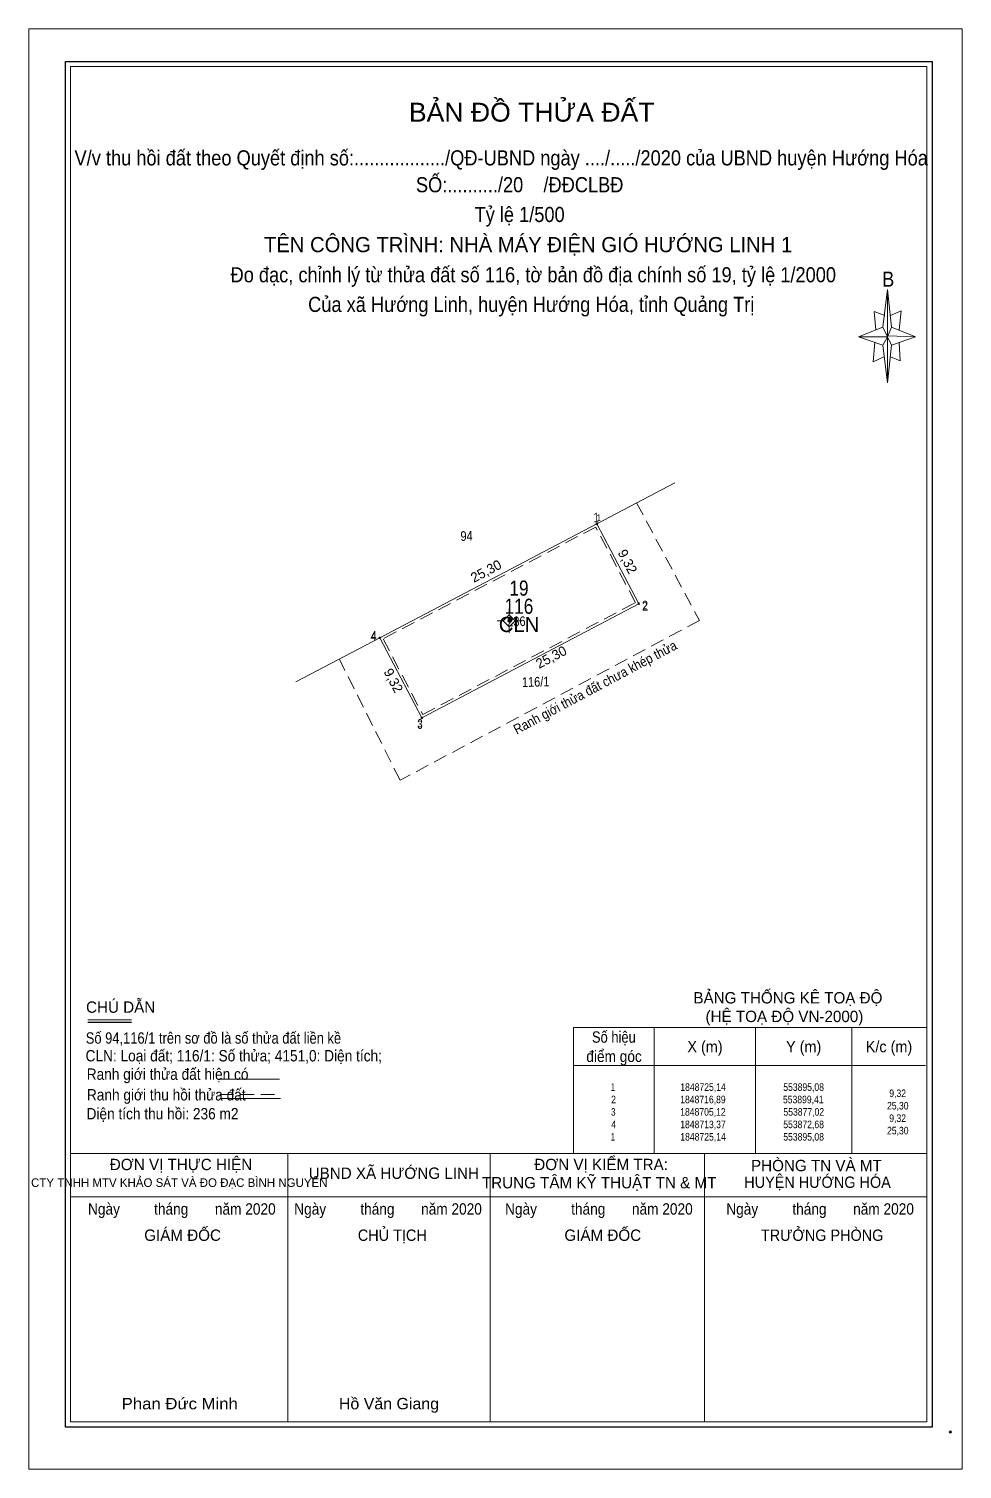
# Model space of a CAD drawing. Header units: metres. Extents: x 552890 to 558213, y 1847635 to 1849802.
# Drawn here: x 553836.5 to 553932.8, y 1848627.6 to 1848776.2 of the extents above; entities that cross this region are included whole.
import ezdxf
from ezdxf.enums import TextEntityAlignment as Align

# ---------------------------------------------------------------- set-up
doc = ezdxf.new("R2010")
doc.units = ezdxf.units.M
doc.header["$LTSCALE"] = 0.47
doc.header["$PDMODE"] = 32
doc.header["$PDSIZE"] = 0.235
doc.linetypes.add('MEDIUM_DASHED', pattern=[4.5, 3, -1.5])
for name, color, linetype, lineweight in [('1', 7, 'Continuous', 13), ('10', 7, 'Continuous', 13), ('11', 7, 'Continuous', 13), ('18', 7, 'Continuous', 13), ('2', 7, 'Continuous', 13)]:
    doc.layers.add(name, color=color, linetype=linetype, lineweight=lineweight)
for name, color, linetype in [('13', 7, 'Continuous'), ('15', 7, 'Continuous'), ('30', 7, 'Continuous'), ('59', 7, 'Continuous')]:
    doc.layers.add(name, color=color, linetype=linetype)

msp = doc.modelspace()

# ---------------------------------------------------------------- hatches: boundary and pattern name
at = {"layer": '11'}
msp.add_hatch(color=256, dxfattribs=at).paths.add_polyline_path([(553886.1962, 1848715.1298, 1), (553885.8962, 1848715.1298, 1)])
at = {"layer": '18'}
for points in [[(553895.1602, 1848725.14, 1), (553894.9998, 1848725.14, 1)], [(553895.1602, 1848725.14, 1), (553894.9998, 1848725.14, 1)], [(553899.4902, 1848716.89, 1), (553899.3298, 1848716.89, 1)], [(553899.4902, 1848716.89, 1), (553899.3298, 1848716.89, 1)], [(553872.7602, 1848713.37, 1), (553872.5998, 1848713.37, 1)], [(553872.7602, 1848713.37, 1), (553872.5998, 1848713.37, 1)], [(553877.1002, 1848705.12, 1), (553876.9398, 1848705.12, 1)], [(553877.1002, 1848705.12, 1), (553876.9398, 1848705.12, 1)]]:
    msp.add_hatch(color=256, dxfattribs=at).paths.add_polyline_path(points)

# ---------------------------------------------------------------- linework, layer by layer
at = {"layer": '1'}
for p, q in [((553924.59, 1848745.44), (553925.08, 1848749.32)), ((553924.59, 1848745.44), (553925.08, 1848749.32)), ((553924.59, 1848743.56), (553922.1, 1848744.45)), ((553924.59, 1848743.56), (553922.1, 1848744.45)), ((553925.48, 1848745.44), (553927.97, 1848744.45)), ((553925.48, 1848745.44), (553927.97, 1848744.45)), ((553925.48, 1848743.56), (553925.08, 1848739.68)), ((553925.48, 1848743.56), (553925.08, 1848739.68)), ((553926.28, 1848743.85), (553926.38, 1848741.97)), ((553926.28, 1848743.85), (553926.38, 1848741.97)), ((553926.38, 1848741.97), (553925.38, 1848742.36)), ((553926.38, 1848741.97), (553925.38, 1848742.36)), ((553842.54, 1848673.94), (553847.05, 1848673.94)), ((553842.54, 1848673.94), (553847.05, 1848673.94)), ((553901.01, 1848673.17), (553901.01, 1848660.15)), ((553901.01, 1848673.17), (553901.01, 1848660.15)), ((553911.45, 1848673.17), (553911.45, 1848660.15)), ((553911.45, 1848673.17), (553911.45, 1848660.15)), ((553921.39, 1848673.17), (553921.39, 1848660.15)), ((553921.39, 1848673.17), (553921.39, 1848660.15)), ((553892.66, 1848669.24), (553928.99, 1848669.24)), ((553892.66, 1848669.24), (553928.99, 1848669.24)), ((553856.09, 1848667.84), (553862.34, 1848667.84)), ((553856.09, 1848667.84), (553862.34, 1848667.84)), ((553856.19, 1848665.84), (553862.44, 1848665.84)), ((553856.19, 1848665.84), (553862.44, 1848665.84)), ((553840.77, 1848660.15), (553929.14, 1848660.15)), ((553840.77, 1848660.15), (553929.14, 1848660.15)), ((553863.21, 1848632.5), (553863.21, 1848660.15)), ((553863.21, 1848632.5), (553863.21, 1848660.15)), ((553884.06, 1848632.5), (553884.06, 1848660.15)), ((553884.06, 1848632.5), (553884.06, 1848660.15)), ((553906.21, 1848632.5), (553906.21, 1848660.15)), ((553906.21, 1848632.5), (553906.21, 1848660.15)), ((553840.77, 1848655.68), (553929.14, 1848655.68)), ((553840.77, 1848655.68), (553929.14, 1848655.68))]:
    msp.add_line(p, q, dxfattribs=at)
at = {"layer": '1', "lineweight": 25}
msp.add_line((553842.54, 1848673.72), (553847.05, 1848673.72), dxfattribs=at)
msp.add_line((553842.54, 1848673.72), (553847.05, 1848673.72), dxfattribs=at)
at = {"layer": '1', "linetype": 'MEDIUM_DASHED'}
msp.add_line((553856.19, 1848666.26), (553862.48, 1848666.26), dxfattribs=at)
msp.add_line((553856.19, 1848666.26), (553862.48, 1848666.26), dxfattribs=at)
at = {"layer": '1'}
for points in [[(553836.46, 1848776.22), (553932.79, 1848776.22), (553932.79, 1848627.58), (553836.46, 1848627.58)], [(553836.46, 1848776.22), (553932.79, 1848776.22), (553932.79, 1848627.58), (553836.46, 1848627.58)], [(553840.77, 1848772.32), (553929.14, 1848772.32), (553929.14, 1848632.46), (553840.77, 1848632.46)], [(553840.77, 1848772.32), (553929.14, 1848772.32), (553929.14, 1848632.46), (553840.77, 1848632.46)], [(553925.08, 1848749.32), (553925.48, 1848745.44), (553925.08, 1848744.45)], [(553925.08, 1848749.32), (553925.48, 1848745.44), (553925.08, 1848744.45)], [(553925.08, 1848744.45), (553922.1, 1848744.45), (553924.59, 1848745.44), (553925.48, 1848743.56), (553927.97, 1848744.45), (553925.08, 1848744.55)], [(553925.08, 1848744.45), (553922.1, 1848744.45), (553924.59, 1848745.44), (553925.48, 1848743.56), (553927.97, 1848744.45), (553925.08, 1848744.55)], [(553925.08, 1848744.45), (553925.08, 1848739.68), (553924.59, 1848743.56)], [(553925.08, 1848744.45), (553925.08, 1848739.68), (553924.59, 1848743.56)]]:
    msp.add_lwpolyline(points, close=True, dxfattribs=at)
at = {"layer": '1', "lineweight": 25}
msp.add_lwpolyline([(553840.23, 1848772.86), (553929.69, 1848772.86), (553929.69, 1848631.92), (553840.23, 1848631.92)], close=True, dxfattribs=at)
msp.add_lwpolyline([(553840.23, 1848772.86), (553929.69, 1848772.86), (553929.69, 1848631.92), (553840.23, 1848631.92)], close=True, dxfattribs=at)
at = {"layer": '1'}
for points in [[(553924.79, 1848746.64), (553923.69, 1848747.04), (553923.89, 1848745.15)], [(553924.79, 1848746.64), (553923.69, 1848747.04), (553923.89, 1848745.15)], [(553925.38, 1848746.64), (553926.48, 1848747.13), (553926.28, 1848745.15)], [(553925.38, 1848746.64), (553926.48, 1848747.13), (553926.28, 1848745.15)], [(553925.08, 1848744.45), (553924.59, 1848745.44), (553922.1, 1848744.45)], [(553925.08, 1848744.45), (553924.59, 1848745.44), (553922.1, 1848744.45)], [(553925.08, 1848744.45), (553925.48, 1848743.56), (553927.97, 1848744.45)], [(553925.08, 1848744.45), (553925.48, 1848743.56), (553927.97, 1848744.45)], [(553923.79, 1848743.85), (553923.59, 1848741.87), (553924.69, 1848742.36)], [(553923.79, 1848743.85), (553923.59, 1848741.87), (553924.69, 1848742.36)], [(553892.66, 1848660.15), (553892.66, 1848673.17), (553929.14, 1848673.17), (553929.14, 1848660.15)], [(553892.66, 1848660.15), (553892.66, 1848673.17), (553929.14, 1848673.17), (553929.14, 1848660.15)]]:
    msp.add_lwpolyline(points, dxfattribs=at)
at = {"layer": '1', "linetype": 'MEDIUM_DASHED'}
msp.add_lwpolyline([(553899.19, 1848727.3), (553905.67, 1848715.16), (553874.78, 1848698.67), (553868.51, 1848711.17)], dxfattribs=at)
msp.add_lwpolyline([(553877.12, 1848705.46), (553899.07, 1848717), (553894.97, 1848724.8), (553873.02, 1848713.27)], close=True, dxfattribs=at)
at = {"layer": '1'}
msp.add_point((553931.57, 1848631.42), dxfattribs=at)
at = {"layer": '10'}
msp.add_lwpolyline([(553899.41, 1848716.89), (553877.02, 1848705.12), (553872.68, 1848713.37), (553895.08, 1848725.14)], close=True, dxfattribs=at)
msp.add_lwpolyline([(553899.41, 1848716.89), (553877.02, 1848705.12), (553872.68, 1848713.37), (553895.08, 1848725.14)], close=True, dxfattribs=at)
at = {"layer": '11'}
for p, q in [((553886.05, 1848716.38), (553886.05, 1848715.75)), ((553885.42, 1848715.13), (553884.8, 1848715.13)), ((553886.05, 1848714.5), (553886.05, 1848713.88)), ((553887.3, 1848715.13), (553886.67, 1848715.13))]:
    msp.add_line(p, q, dxfattribs=at)
msp.add_lwpolyline([(553886.05, 1848715.75), (553885.42, 1848715.13), (553886.05, 1848714.5), (553886.67, 1848715.13)], close=True, dxfattribs=at)
msp.add_circle((553886.0462, 1848715.1298), 0.15, dxfattribs=at)
at = {"layer": '18'}
for centre in [(553895.08, 1848725.14), (553895.08, 1848725.14), (553899.41, 1848716.89), (553899.41, 1848716.89), (553872.68, 1848713.37), (553872.68, 1848713.37), (553877.02, 1848705.12), (553877.02, 1848705.12)]:
    msp.add_circle(centre, 0.0802, dxfattribs=at)
at = {"layer": '2'}
for p, q in [((553903.12, 1848729.37), (553895.08, 1848725.14)), ((553872.68, 1848713.37), (553864.03, 1848708.82))]:
    msp.add_line(p, q, dxfattribs=at)

# ---------------------------------------------------------------- texts
at = {"layer": '1'}
for s, height, width, p in [('BẢN ĐỒ THỬA ĐẤT', 1.953, 1.05, (553888.36, 1848766.64)), ('V/v thu hồi đất theo Quyết định số:................../QĐ-UBND ngày ..../...../2020 của UBND huyện Hướng Hóa', 1.562, 0.9, (553885.215, 1848762.12)), ('SỐ:........../20    /ĐĐCLBĐ', 1.562, 0.9, (553887.12, 1848759.35)), ('Tỷ lệ 1/500', 1.562, 0.9, (553887.115, 1848756.28)), ('Đo đạc, chỉnh lý từ thửa đất số 116, tờ bản đồ địa chính số 19, tỷ lệ 1/2000', 1.562, 0.9, (553888.525, 1848750.06)), ('B', 1.562, 0.9, (553925.155, 1848749.61)), ('B', 1.562, 0.9, (553925.155, 1848749.61)), ('Của xã Hướng Linh, huyện Hướng Hóa, tỉnh Quảng Trị', 1.562, 0.9, (553888.315, 1848747)), ('Số hiệu', 1.172, 0.85, (553896.84, 1848671.59)), ('Số hiệu', 1.172, 0.85, (553896.84, 1848671.59)), ('X (m)', 1.172, 0.95, (553906.245, 1848670.6)), ('X (m)', 1.172, 0.95, (553906.245, 1848670.6)), ('Y (m)', 1.172, 0.95, (553916.43, 1848670.6)), ('Y (m)', 1.172, 0.95, (553916.43, 1848670.6)), ('K/c (m)', 1.172, 0.95, (553925.235, 1848670.6)), ('K/c (m)', 1.172, 0.95, (553925.235, 1848670.6)), ('điểm góc', 1.172, 0.9, (553896.86, 1848669.6)), ('điểm góc', 1.172, 0.9, (553896.86, 1848669.6)), ('HUYỆN HƯỚNG HÓA', 1.172, 0.95, (553917.86, 1848656.61)), ('HUYỆN HƯỚNG HÓA', 1.172, 0.95, (553917.86, 1848656.61)), ('Ngày         tháng       năm 2020', 1.172, 0.9, (553852.255, 1848653.85)), ('Ngày         tháng       năm 2020', 1.172, 0.9, (553852.255, 1848653.85)), ('Ngày         tháng       năm 2020', 1.172, 0.9, (553873.535, 1848653.85)), ('Ngày         tháng       năm 2020', 1.172, 0.9, (553873.535, 1848653.85)), ('Ngày         tháng       năm 2020', 1.172, 0.9, (553895.295, 1848653.85)), ('Ngày         tháng       năm 2020', 1.172, 0.9, (553895.295, 1848653.85)), ('Ngày         tháng       năm 2020', 1.172, 0.9, (553918.125, 1848653.85)), ('Ngày         tháng       năm 2020', 1.172, 0.9, (553918.125, 1848653.85)), ('CHỦ TỊCH', 1.172, 0.95, (553873.975, 1848651.14)), ('CHỦ TỊCH', 1.172, 0.95, (553873.975, 1848651.14)), ('TRƯỞNG PHÒNG', 1.172, 0.95, (553918.335, 1848651.14)), ('TRƯỞNG PHÒNG', 1.172, 0.95, (553918.335, 1848651.14)), ('Phan Đức Minh', 1.172, 1.1, (553852.04, 1848633.76)), ('Phan Đức Minh', 1.172, 1.1, (553852.04, 1848633.76)), ('Hồ Văn Giang', 1.172, 1.05, (553873.63, 1848633.76)), ('Hồ Văn Giang', 1.172, 1.05, (553873.63, 1848633.76))]:
    msp.add_text(s, height=height, dxfattribs=dict(at, width=width)).set_placement(p, align=Align.CENTER)
for s, height, p in [('TÊN CÔNG TRÌNH: NHÀ MÁY ĐIỆN GIÓ HƯỚNG LINH 1', 1.562, (553887.99, 1848753.17)), ('ĐƠN VỊ THỰC HIỆN', 1.172, (553852.17, 1848658.44)), ('ĐƠN VỊ THỰC HIỆN', 1.172, (553852.17, 1848658.44)), ('ĐƠN VỊ KIỂM TRA:', 1.172, (553895.525, 1848658.44)), ('ĐƠN VỊ KIỂM TRA:', 1.172, (553895.525, 1848658.44)), ('PHÒNG TN VÀ MT', 1.172, (553917.745, 1848658.33)), ('PHÒNG TN VÀ MT', 1.172, (553917.745, 1848658.33)), ('UBND XÃ HƯỚNG LINH', 1.172, (553874.13, 1848657.54)), ('UBND XÃ HƯỚNG LINH', 1.172, (553874.13, 1848657.54)), ('TRUNG TÂM KỸ THUẬT TN & MT', 1.172, (553895.325, 1848656.56)), ('TRUNG TÂM KỸ THUẬT TN & MT', 1.172, (553895.325, 1848656.56)), ('CTY TNHH MTV KHẢO SÁT VÀ ĐO ĐẠC BÌNH NGUYÊN', 0.8875, (553851.99, 1848656.71)), ('CTY TNHH MTV KHẢO SÁT VÀ ĐO ĐẠC BÌNH NGUYÊN', 0.8875, (553851.99, 1848656.71)), ('GIÁM ĐỐC', 1.172, (553852.33, 1848651.14)), ('GIÁM ĐỐC', 1.172, (553852.33, 1848651.14)), ('GIÁM ĐỐC', 1.172, (553895.695, 1848651.14)), ('GIÁM ĐỐC', 1.172, (553895.695, 1848651.14))]:
    msp.add_text(s, height=height, dxfattribs=at).set_placement(p, align=Align.CENTER)
at = {"layer": '1', "width": 0.9}
msp.add_text('Ranh giới thửa đất chưa khép thửa', height=1, rotation=28.095, dxfattribs=at).set_placement((553886.82, 1848703.39))
at = {"layer": '1'}
for s, p in [('CHÚ DẪN', (553842.37, 1848674.68)), ('CHÚ DẪN', (553842.37, 1848674.68)), ('BẢNG THỐNG KÊ TOẠ ĐỘ', (553905.05, 1848675.64)), ('BẢNG THỐNG KÊ TOẠ ĐỘ', (553905.05, 1848675.64)), ('(HỆ TOẠ ĐỘ VN-2000)', (553906.3, 1848673.72)), ('(HỆ TOẠ ĐỘ VN-2000)', (553906.3, 1848673.72))]:
    msp.add_text(s, height=1.172, dxfattribs=at).set_placement(p)
for s, width, p in [('Số 94,116/1 trên sơ đồ là số thửa đất liền kề', 0.85, (553842.34, 1848671.49)), ('CLN: Loại đất; 116/1: Số thửa; 4151,0: Diện tích;', 0.9, (553842.32, 1848669.66)), ('Ranh giới thửa đất hiện có', 0.9, (553842.44, 1848667.76)), ('Ranh giới thu hồi thửa đất', 0.9, (553842.46, 1848665.63)), ('Diện tích thu hồi: 236 m2', 0.9, (553842.42, 1848663.68))]:
    msp.add_text(s, height=1.172, dxfattribs=dict(at, width=width)).set_placement(p)
at = {"layer": '10'}
for s, rotation, p in [('9,32', 297.693, (553897.8096, 1848721.0124)), ('25,30', 27.72, (553883.8824, 1848719.82)), ('25,30', 27.73, (553890.6074, 1848710.9429)), ('9,32', 297.747, (553873.6509, 1848708.7328))]:
    msp.add_text(s, height=1, rotation=rotation, dxfattribs=at).set_placement(p, align=Align.CENTER)
at = {"layer": '13', "width": 0.85}
for s, p in [('94', (553881.6552, 1848723.3795)), ('116/1', (553888.7852, 1848708.3329))]:
    msp.add_text(s, height=1, rotation=1.702, dxfattribs=at).set_placement(p, align=Align.CENTER)
at = {"layer": '15', "width": 0.85}
for s, p in [('19', (553887.05, 1848717.72)), ('116', (553887.045, 1848715.85))]:
    msp.add_text(s, height=1.563, dxfattribs=at).set_placement(p, align=Align.CENTER)
at = {"layer": '15'}
msp.add_text('CLN', height=1.563, dxfattribs=at).set_placement((553887.055, 1848713.97), align=Align.CENTER)
at = {"layer": '18'}
for s, height, width, p in [('1', 1, 0.7, (553895.01, 1848725.28)), ('1', 0.6682, 0.7, (553895.28, 1848725.44)), ('2', 1, 0.85, (553900.055, 1848716.19)), ('2', 0.6682, 0.9, (553900.055, 1848716.36)), ('4', 1, 0.85, (553872.045, 1848713.07)), ('4', 0.6682, 0.9, (553872.05, 1848713.23)), ('3', 1, 0.75, (553876.83, 1848703.98)), ('3', 0.6682, 0.9, (553876.83, 1848704.15))]:
    msp.add_text(s, height=height, dxfattribs=dict(at, width=width)).set_placement(p, align=Align.CENTER)
at = {"layer": '30', "width": 0.85}
msp.add_text('236', height=1, rotation=1.702, dxfattribs=at).set_placement((553886.7952, 1848714.569), align=Align.CENTER)
at = {"layer": '59'}
for s, width, p in [(' 1', 0.75, (553896.635, 1848666.62)), (' 1848725,14', 0.85, (553905.92, 1848666.62)), (' 553895,08', 0.85, (553916.3, 1848666.62)), (' 2', 0.85, (553896.685, 1848665.34)), (' 1848716,89', 0.85, (553905.91, 1848665.34)), (' 553899,41', 0.85, (553916.265, 1848665.34)), (' 25,30', 0.85, (553926.02, 1848664.7)), (' 9,32', 0.85, (553926.005, 1848665.98)), (' 3', 0.8, (553896.67, 1848664.06)), (' 1848705,12', 0.85, (553905.91, 1848664.06)), (' 553877,02', 0.85, (553916.315, 1848664.06)), (' 9,32', 0.85, (553926.005, 1848663.41)), (' 4', 0.85, (553896.695, 1848662.77)), (' 1848713,37', 0.85, (553905.915, 1848662.77)), (' 553872,68', 0.85, (553916.3, 1848662.77)), (' 25,30', 0.85, (553926.02, 1848662.13)), (' 1', 0.75, (553896.635, 1848661.49)), (' 1848725,14', 0.85, (553905.92, 1848661.49)), (' 553895,08', 0.85, (553916.3, 1848661.49))]:
    msp.add_text(s, height=0.7812, dxfattribs=dict(at, width=width)).set_placement(p, align=Align.CENTER)

doc.saveas('drawing.dxf')
